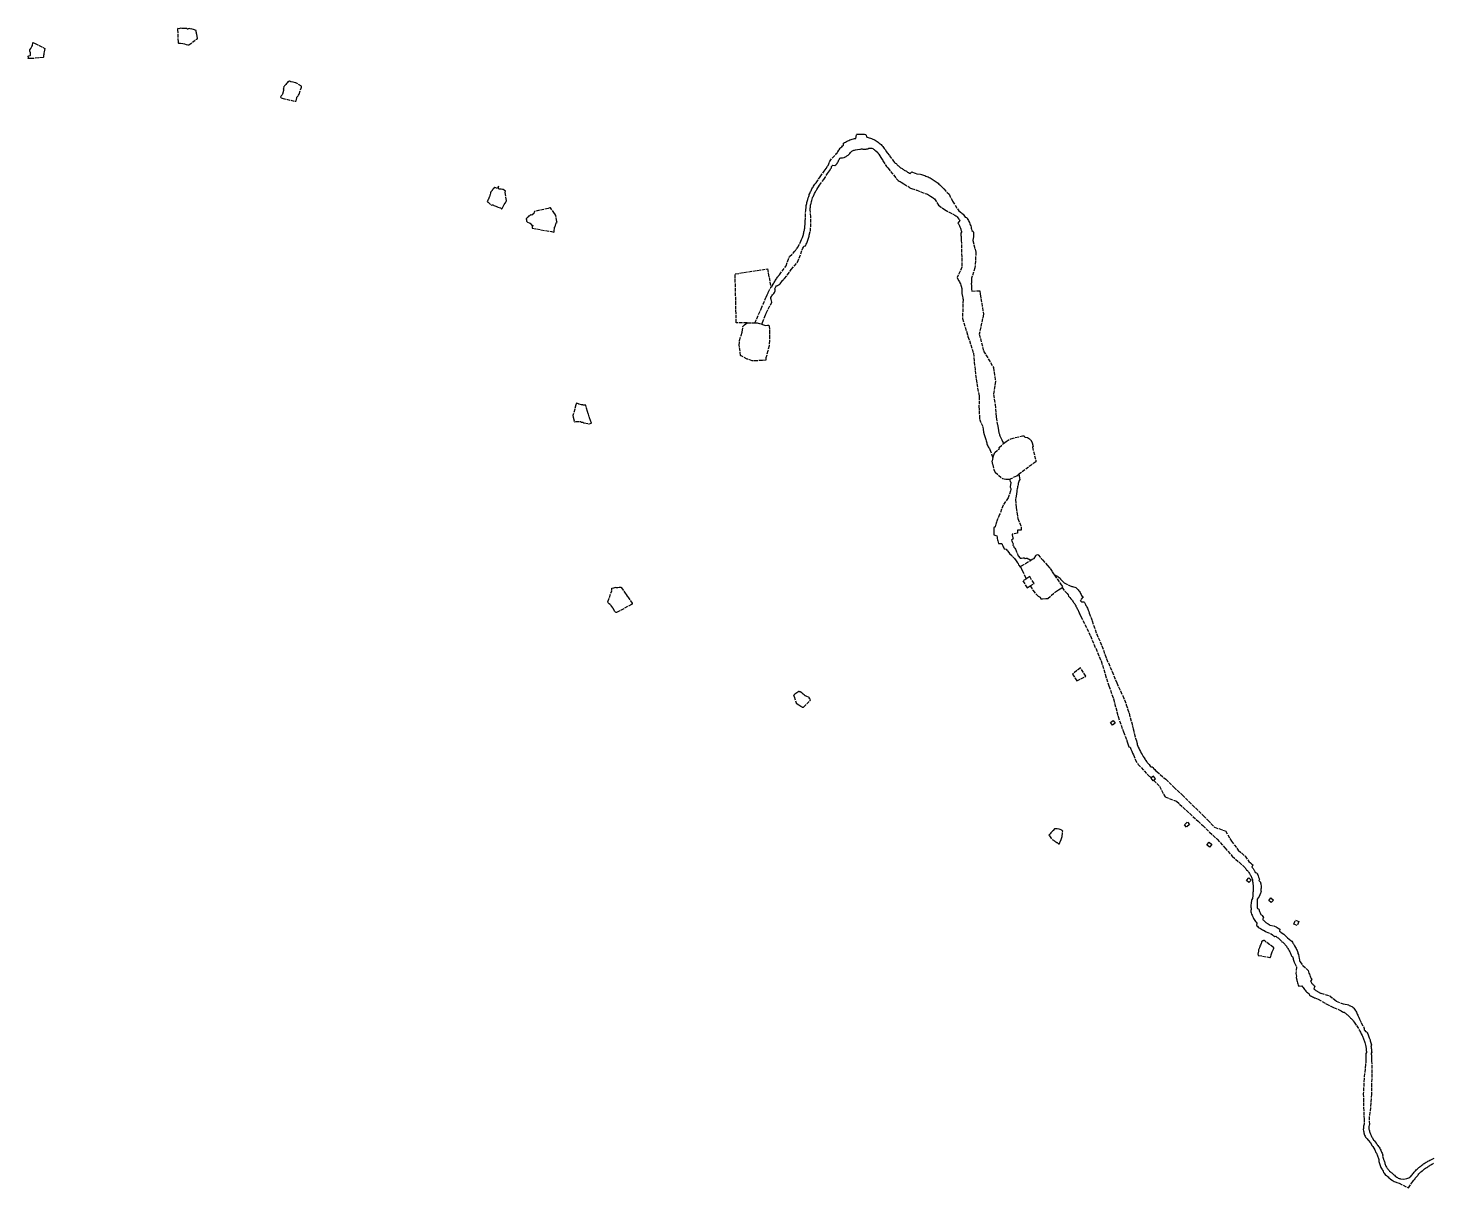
# Model space of a CAD drawing. Header units: metres. Extents: x 543554 to 549224, y 1840760 to 1844578.
# Drawn here: x 543554 to 546377, y 1842247 to 1844578 of the extents above; entities that cross this region are included whole.
import ezdxf

# ---------------------------------------------------------------- set-up
doc = ezdxf.new("R2010")
doc.units = ezdxf.units.M
doc.header["$LTSCALE"] = 1.2
doc.linetypes.add('LONG_DASHED', pattern=[7.5, 6, -1.5])
doc.layers.add('30', color=7, linetype='LONG_DASHED', lineweight=25)

msp = doc.modelspace()

# ---------------------------------------------------------------- linework, layer by layer
at = {"layer": '30'}
for points in [[(543894.582, 1844557.242), (543894.46, 1844557.871), (543894.018, 1844561.343), (543893.916, 1844561.834), (543893.044, 1844565.245), (543892.644, 1844567.208), (543892.413, 1844568.185), (543892.379, 1844568.685), (543892.326, 1844569.183), (543892.164, 1844570.17), (543892.119, 1844570.163), (543892.083, 1844570.663), (543892.049, 1844570.658), (543891.978, 1844571.153), (543892.002, 1844571.157), (543891.844, 1844572.147), (543891.75, 1844572.873), (543891.907, 1844573.185), (543891.295, 1844573.453), (543890.16, 1844573.889), (543888.722, 1844574.514), (543880.441, 1844576.921), (543879.948, 1844577.013), (543879.453, 1844577.087), (543878.953, 1844577.111), (543875.856, 1844576.431), (543875.347, 1844576.376), (543874.84, 1844576.343), (543872.939, 1844577.328), (543870.946, 1844577.507), (543866.908, 1844577.401), (543866.409, 1844577.433), (543865.424, 1844577.62), (543864.923, 1844577.645), (543863.415, 1844577.663), (543862.916, 1844577.693), (543859.96, 1844578.254), (543859.278, 1844576.68), (543854.807, 1844577.189), (543854.596, 1844575.337), (543855.569, 1844549.262), (543855.644, 1844548.535), (543856.177, 1844548.035), (543856.569, 1844547.946), (543857.437, 1844547.917), (543860.431, 1844547.748), (543865.427, 1844547.331), (543868.335, 1844546.552), (543872.195, 1844545.597), (543874.921, 1844544.887), (543876.89, 1844544.523), (543877.21, 1844544.554), (543892.308, 1844555.751), (543894.144, 1844556.013), (543894.271, 1844556.329)], [(543587.732, 1844537.025), (543586.308, 1844530.367), (543586.009, 1844528.047), (543585.687, 1844524.837), (543585.381, 1844522.927), (543585.002, 1844519.58), (543584.609, 1844519.079), (543561.363, 1844516.904), (543554.283, 1844517.392), (543554.709, 1844517.864), (543555.237, 1844518.329), (543554.675, 1844521.876), (543555.586, 1844522.314), (543558.735, 1844523.099), (543558.793, 1844523.597), (543559.005, 1844528.093), (543558.953, 1844528.597), (543558.248, 1844530.651), (543558.092, 1844531.163), (543557.76, 1844532.689), (543557.644, 1844533.317), (543557.601, 1844533.677), (543557.603, 1844533.708), (543558.087, 1844534.303), (543559.79, 1844537.437), (543560.537, 1844538.251), (543561.712, 1844541.027), (543562.834, 1844543.295), (543563.022, 1844543.76), (543563.65, 1844548.061), (543563.758, 1844549.075), (543567.223, 1844547.989), (543587.598, 1844537.259)], [(544103.924, 1844461.666), (544103.903, 1844461.815), (544092.043, 1844468.089), (544091.48, 1844468.083), (544086.738, 1844469.782), (544086.231, 1844469.887), (544082.559, 1844470.375), (544082.058, 1844470.491), (544081.582, 1844470.658), (544079.271, 1844471.704), (544079.23, 1844471.729), (544078.883, 1844471.595), (544078.442, 1844471.32), (544077.935, 1844470.912), (544077.265, 1844470.467), (544076.643, 1844470.214), (544076.103, 1844469.921), (544074.822, 1844468.321), (544074.489, 1844467.927), (544073.441, 1844466.769), (544072.119, 1844465.189), (544071.82, 1844464.779), (544070.97, 1844463.524), (544069.651, 1844461.943), (544068.697, 1844460.739), (544067.334, 1844459.179), (544067.799, 1844458.396), (544068.327, 1844457.582), (544067.041, 1844455.984), (544067.26, 1844455.321), (544067.527, 1844454.634), (544067.617, 1844454.033), (544067.365, 1844453.044), (544066.984, 1844451.004), (544066.836, 1844449.964), (544065.424, 1844445.645), (544064.839, 1844444.262), (544064.572, 1844443.835), (544063.048, 1844441.798), (544062.41, 1844440.996), (544062.132, 1844440.575), (544061.671, 1844439.688), (544062.167, 1844438.889), (544062.817, 1844438.016), (544064.492, 1844437.198), (544091.224, 1844431.217), (544091.945, 1844431.165), (544092.499, 1844431.379), (544092.934, 1844431.799), (544093.181, 1844432.35), (544093.721, 1844434.693), (544094.371, 1844438.334), (544094.547, 1844439.171), (544095.076, 1844439.909), (544096.687, 1844442.241), (544097.254, 1844443.109), (544098.95, 1844445.581), (544102.944, 1844457.681), (544103.781, 1844459.347), (544103.901, 1844460.506)], [(544515.276, 1844231.562), (544512.88, 1844248.646), (544513.48, 1844250.411), (544510.971, 1844252.467), (544510.543, 1844252.764), (544508.735, 1844253.657), (544508.276, 1844253.862), (544507.799, 1844254.011), (544507.316, 1844254.144), (544504.805, 1844254.525), (544500.67, 1844254.789), (544500.38, 1844255.489), (544499.64, 1844257.973), (544499.486, 1844259.074), (544499.523, 1844260.736), (544497.349, 1844255.894), (544492.396, 1844257.578), (544491.584, 1844258.72), (544490.111, 1844256.822), (544488.072, 1844254.522), (544487.776, 1844254.115), (544486.774, 1844252.383), (544486.49, 1844251.969), (544484.443, 1844249.674), (544484.167, 1844249.255), (544483.661, 1844247.249), (544483.651, 1844246.683), (544483.693, 1844245.516), (544483.674, 1844244.955), (544482.309, 1844242.281), (544482.105, 1844241.823), (544481.32, 1844239.4), (544481.041, 1844238.982), (544480.804, 1844238.542), (544479.05, 1844234.369), (544478.866, 1844233.9), (544478.727, 1844233.405), (544478.451, 1844232.986), (544478.218, 1844232.544), (544476.75, 1844229.356), (544478.381, 1844228.452), (544484.754, 1844222.435), (544484.769, 1844222.402), (544484.967, 1844222.324), (544487.01, 1844222.951), (544487.882, 1844223.192), (544488.006, 1844222.93), (544489.059, 1844222.197), (544490.384, 1844221.707), (544492.317, 1844220.904), (544497.329, 1844219.073), (544497.384, 1844219.058), (544498.196, 1844218.452), (544503.388, 1844217.131), (544505.363, 1844215.27), (544506.037, 1844215.044), (544506.623, 1844215.447), (544507.285, 1844216.698), (544509.076, 1844219.929), (544511.098, 1844223.381), (544512.705, 1844226.043), (544513.162, 1844226.854), (544514.936, 1844230.197), (544515.225, 1844230.879)], [(544617.258, 1844187.705), (544616.404, 1844189.453), (544614.595, 1844201.212), (544614.431, 1844201.686), (544612.535, 1844204.677), (544612.171, 1844205.063), (544611.763, 1844205.431), (544603.775, 1844216.673), (544602.305, 1844217.123), (544599.411, 1844215.859), (544571.808, 1844209.843), (544571.278, 1844208.07), (544570.16, 1844205.583), (544566.115, 1844202.481), (544564.435, 1844202.803), (544563.831, 1844202.434), (544563.296, 1844202.081), (544561.291, 1844199.912), (544559.707, 1844199.949), (544559.311, 1844199.644), (544558.18, 1844197.541), (544556.259, 1844196.32), (544555.577, 1844195.579), (544555.26, 1844194.895), (544555.244, 1844194.142), (544555.445, 1844193.352), (544555.537, 1844192.576), (544555.708, 1844190.512), (544555.791, 1844190.292), (544556.891, 1844188.857), (544557.697, 1844188.468), (544560.853, 1844187.017), (544561.298, 1844186.79), (544562.67, 1844186.031), (544563.053, 1844185.833), (544566.896, 1844180.823), (544568.352, 1844181.939), (544567.386, 1844178.173), (544566.922, 1844175.927), (544567.075, 1844175.977), (544605.979, 1844169.341), (544610.549, 1844167.863), (544610.976, 1844168.776), (544611.391, 1844171.213), (544612.159, 1844175.168), (544612.139, 1844175.7), (544612.008, 1844177.319), (544612.196, 1844177.784), (544613.094, 1844179.07), (544614.758, 1844184.837), (544615.309, 1844186.236), (544615.623, 1844187.107)], [(544686.001, 1843784.063), (544685.973, 1843784.422), (544684.121, 1843789.705), (544682.393, 1843794.928), (544682.262, 1843795.411), (544681.783, 1843796.833), (544679.968, 1843802.552), (544679.793, 1843803.021), (544678.371, 1843807.292), (544675.849, 1843816.455), (544674.683, 1843820.483), (544673.652, 1843820.258), (544673.216, 1843820.338), (544671.436, 1843820.566), (544669.405, 1843820.663), (544668.901, 1843820.702), (544666.905, 1843820.95), (544666.419, 1843821.067), (544661.593, 1843822.389), (544661.12, 1843822.561), (544660.179, 1843822.931), (544656.322, 1843824.658), (544655.93, 1843824.525), (544655.079, 1843820.875), (544648.914, 1843799.858), (544648.861, 1843799.721), (544649.74, 1843796.126), (544651.726, 1843787.143), (544654.665, 1843787.793), (544665.094, 1843787.641), (544665.507, 1843786.197), (544669.154, 1843786.142), (544670.32, 1843784.803), (544671.834, 1843785.138), (544681.502, 1843782.672)], [(544768.011, 1843421.549), (544766.722, 1843419.941), (544738.153, 1843404.308), (544737.684, 1843404.074), (544736.74, 1843403.776), (544735.761, 1843403.823), (544734.399, 1843404.357), (544733.346, 1843405.411), (544729.945, 1843411.527), (544729.687, 1843411.955), (544729.136, 1843412.789), (544724.393, 1843419.226), (544722.068, 1843421.121), (544720.331, 1843422.649), (544719.91, 1843423.191), (544719.435, 1843424.052), (544719.328, 1843425.278), (544726.882, 1843447.453), (544726.725, 1843448.303), (544727.035, 1843449.377), (544727.447, 1843452.647), (544730.955, 1843452.924), (544735.066, 1843454.228), (544735.317, 1843454.078), (544739.394, 1843454.029), (544742.074, 1843454.209), (544744.113, 1843454.457), (544745.407, 1843454.788), (544746.188, 1843453.699), (544753.812, 1843442.749), (544755.665, 1843439.77), (544757.875, 1843436.432), (544759.281, 1843434.981), (544764.669, 1843427.153), (544767.942, 1843422.057)], [(545679.48, 1843275.385), (545668.565, 1843292.383), (545652.648, 1843279.785), (545661.401, 1843266.154)], [(545126.152, 1843227.765), (545125.895, 1843229.127), (545125.357, 1843229.569), (545124.991, 1843229.917), (545123.916, 1843230.993), (545124.037, 1843232.022), (545123.944, 1843232.753), (545122.204, 1843233.758), (545119.197, 1843234.709), (545116.371, 1843235.913), (545115.872, 1843236.075), (545115.308, 1843236.145), (545113.457, 1843237.856), (545111.539, 1843239.471), (545111.171, 1843239.816), (545109.39, 1843241.624), (545109.02, 1843241.967), (545105.473, 1843243.883), (545104.995, 1843244.074), (545104.505, 1843244.248), (545103.295, 1843244.773), (545102.868, 1843244.741), (545098.749, 1843242.222), (545094.679, 1843239.316), (545094.288, 1843239.003), (545092.77, 1843237.694), (545092.414, 1843236.506), (545093.529, 1843235.025), (545097.347, 1843222.112), (545097.675, 1843221.542), (545102.788, 1843218.288), (545109.849, 1843213.557), (545112.359, 1843213.346), (545125.068, 1843226.249), (545125.075, 1843226.256)], [(545738.331, 1843181.061), (545732.838, 1843177.052), (545728.947, 1843182.383), (545734.44, 1843186.392)], [(545633.055, 1842964.356), (545632.256, 1842965.271), (545630.936, 1842966.284), (545630.461, 1842966.444), (545629.971, 1842966.546), (545625.662, 1842967.861), (545621.749, 1842968.701), (545620.761, 1842968.875), (545620.247, 1842968.883), (545618.646, 1842968.671), (545618.12, 1842968.633), (545617.023, 1842968.585), (545616.56, 1842968.542), (545613.821, 1842965.613), (545613.156, 1842964.866), (545612.843, 1842964.475), (545612.489, 1842964.121), (545610.29, 1842962.066), (545609.319, 1842960.921), (545607.794, 1842958.928), (545606.316, 1842957.57), (545605.611, 1842956.859), (545605.105, 1842955.967), (545606.483, 1842954.712), (545611.686, 1842947.164), (545611.722, 1842947.129), (545614.607, 1842945.704), (545615.204, 1842945.439), (545616.332, 1842944.675), (545617.215, 1842944.112), (545621.072, 1842941.41), (545621.683, 1842940.997), (545624.107, 1842939.133), (545624.364, 1842938.909), (545624.49, 1842938.809), (545624.63, 1842938.722), (545624.782, 1842938.651), (545624.945, 1842938.598), (545625.116, 1842938.565), (545625.293, 1842938.553), (545625.472, 1842938.564), (545625.562, 1842938.578), (545625.739, 1842938.624), (545625.91, 1842938.693), (545625.992, 1842938.736), (545626.071, 1842938.785), (545626.148, 1842938.839), (545626.22, 1842938.898), (545626.287, 1842938.967), (545626.348, 1842939.041), (545626.404, 1842939.119), (545626.455, 1842939.2), (545626.5, 1842939.284), (545627.276, 1842941.172), (545628.006, 1842942.768), (545629.755, 1842947.31), (545629.906, 1842947.639), (545631.38, 1842951.094), (545631.555, 1842951.56), (545632.277, 1842953.313), (545632.287, 1842953.349), (545632.57, 1842962.557), (545632.597, 1842962.55)], [(545887.84, 1842977.606), (545882.048, 1842972.382), (545877.761, 1842977.134), (545883.553, 1842982.358)], [(545932.364, 1842937.285), (545927.815, 1842932.231), (545922.909, 1842936.647), (545927.459, 1842941.701)], [(546011.851, 1842865.655), (546007.301, 1842860.601), (546002.396, 1842865.017), (546006.945, 1842870.071)], [(546056.423, 1842825.488), (546051.873, 1842820.434), (546046.968, 1842824.85), (546051.517, 1842829.904)], [(546107.149, 1842782.383), (546103.975, 1842774.282), (546097.271, 1842776.909), (546100.445, 1842785.009)], [(546057.337, 1842729.249), (546057.334, 1842729.332), (546057.311, 1842729.498), (546057.269, 1842729.659), (546057.207, 1842729.812), (546057.128, 1842729.956), (546057.033, 1842730.087), (546056.923, 1842730.205), (546056.802, 1842730.308), (546056.672, 1842730.394), (546056.535, 1842730.464), (546039.604, 1842742.966), (546038.083, 1842744.044), (546036.377, 1842744.029), (546036.024, 1842743.973), (546035.895, 1842743.942), (546035.345, 1842743.596), (546032.633, 1842741.596), (546032.19, 1842739.826), (546031.905, 1842738.557), (546031.873, 1842738.458), (546030.233, 1842734.962), (546029.268, 1842732.704), (546028.228, 1842729.566), (546026.741, 1842725.762), (546026.609, 1842725.378), (546026.405, 1842724.399), (546026.203, 1842722.607), (546025.415, 1842717.162), (546025.414, 1842717.061), (546025.496, 1842715.525), (546025.82, 1842714.455), (546049.037, 1842710.405), (546049.159, 1842710.395), (546049.282, 1842710.393), (546049.406, 1842710.399), (546049.531, 1842710.413), (546049.654, 1842710.436), (546049.777, 1842710.467), (546049.898, 1842710.507), (546050.016, 1842710.555), (546050.133, 1842710.615), (546050.245, 1842710.683), (546050.352, 1842710.759), (546050.454, 1842710.842), (546050.55, 1842710.933), (546050.639, 1842711.03), (546050.721, 1842711.133), (546050.798, 1842711.258), (546050.865, 1842711.388), (546050.921, 1842711.523), (546050.966, 1842711.66), (546052.103, 1842715.767), (546054.066, 1842721.406), (546056.269, 1842726.609), (546057.248, 1842728.756), (546057.298, 1842728.916), (546057.328, 1842729.081)]]:
    msp.add_lwpolyline(points, close=True, dxfattribs=at)
for points in [[(545046.892, 1844057.264), (545048.435, 1844058.369), (545049.422, 1844060.146), (545051.462, 1844063.679), (545052.509, 1844065.43), (545053.573, 1844067.171), (545054.42, 1844069.049), (545055.52, 1844070.77), (545057.772, 1844074.179), (545058.923, 1844075.867), (545060.115, 1844077.526), (545061.346, 1844079.157), (545061.656, 1844079.562), (545063.788, 1844082.34), (545077.128, 1844100.335), (545084.108, 1844119.078), (545095.125, 1844129.748), (545096.188, 1844131.447), (545096.651, 1844132.256), (545097.219, 1844133.081), (545098.164, 1844134.693), (545099.458, 1844136.074), (545100.54, 1844137.602), (545104.804, 1844145.156), (545107.038, 1844150.008), (545108.39, 1844153.061), (545109.707, 1844156.023), (545110.223, 1844157.546), (545110.251, 1844157.537), (545110.9, 1844159.584), (545111.429, 1844161.386), (545111.922, 1844163.198), (545112.378, 1844165.019), (545112.798, 1844166.85), (545113.181, 1844168.688), (545113.528, 1844170.534), (545114.234, 1844172.324), (545114.508, 1844174.19), (545114.744, 1844176.061), (545114.943, 1844177.937), (545115.104, 1844179.816), (545115.37, 1844183.58), (545115.567, 1844185.937), (545115.804, 1844189.435), (545116.774, 1844211.747), (545117.608, 1844219.446), (545117.929, 1844221.62), (545118.275, 1844223.683), (545118.662, 1844225.739), (545119.091, 1844227.787), (545119.888, 1844229.747), (545120.397, 1844231.77), (545120.946, 1844233.782), (545121.832, 1844236.74), (545122.832, 1844239.747), (545123.54, 1844241.709), (545123.933, 1844243.796), (545124.721, 1844245.735), (545125.548, 1844247.658), (545126.414, 1844249.564), (545127.317, 1844251.452), (545128.258, 1844253.322), (545129.237, 1844255.172), (545130.252, 1844257.003), (545131.453, 1844258.724), (545132.539, 1844260.51), (545133.708, 1844262.242), (545135.275, 1844264.333), (545137.419, 1844267.106), (545145.701, 1844279.267), (545153.871, 1844290.673), (545157.552, 1844296.039), (545157.556, 1844296.036), (545160.745, 1844300.595), (545161.927, 1844302.24), (545164.5, 1844309.471), (545169.948, 1844317.081), (545176.948, 1844324.021), (545178.621, 1844325.94), (545178.632, 1844325.931), (545179.623, 1844327.057), (545180.882, 1844328.613), (545181.118, 1844329.655), (545183.459, 1844332.923), (545184.454, 1844334.365), (545184.63, 1844334.604), (545186.047, 1844336.985), (545187.233, 1844338.379), (545189.054, 1844339.865), (545190.726, 1844341.448), (545192.537, 1844342.867), (545192.738, 1844346.624), (545194.755, 1844347.958), (545196.823, 1844349.211), (545198.941, 1844350.379), (545201.103, 1844351.462), (545203.307, 1844352.458)], [(545203.307, 1844352.458), (545205.548, 1844353.364), (545207.824, 1844354.181), (545210.131, 1844354.905), (545212.466, 1844355.537), (545214.823, 1844356.075), (545217.2, 1844356.518), (545218.605, 1844364.773), (545221.327, 1844365.058), (545224.058, 1844365.234), (545226.795, 1844365.301), (545229.695, 1844365.252), (545232.264, 1844365.105), (545234.988, 1844364.844), (545237.7, 1844364.474), (545239.371, 1844358.83), (545241.838, 1844358.289), (545244.283, 1844357.65), (545246.699, 1844356.914), (545249.084, 1844356.082), (545251.435, 1844355.155), (545253.746, 1844354.135), (545256.014, 1844353.023), (545258.236, 1844351.822), (545260.409, 1844350.532), (545262.528, 1844349.157), (545264.152, 1844347.104), (545266.131, 1844345.582), (545268.047, 1844343.982), (545269.899, 1844342.307), (545271.61, 1844340.488), (545273.17, 1844338.539), (545274.645, 1844336.535), (545276.035, 1844334.48), (545276.369, 1844333.958), (545279.236, 1844329.233), (545280.517, 1844327.694), (545285.016, 1844321.715), (545291.747, 1844312.58), (545293.242, 1844310.813), (545295.415, 1844308.359), (545296.545, 1844306.996), (545298.271, 1844306.156), (545299.445, 1844304.85), (545300.645, 1844303.567), (545301.869, 1844302.309), (545303.119, 1844301.076), (545304.394, 1844299.868), (545305.692, 1844298.685), (545307.014, 1844297.529), (545308.819, 1844296.959), (545310.174, 1844295.865), (545311.551, 1844294.799), (545312.95, 1844293.761), (545314.368, 1844292.751), (545315.807, 1844291.769), (545317.557, 1844291.273), (545319.024, 1844290.355), (545321.41, 1844288.948), (545323.533, 1844287.781), (545325.069, 1844286.984), (545326.62, 1844286.217), (545330.005, 1844289.458), (545331.506, 1844288.79), (545334.527, 1844287.491), (545336.405, 1844286.64), (545339.633, 1844285.272), (545347.202, 1844284.582), (545351.205, 1844283.386), (545353.483, 1844282.645), (545355.717, 1844281.784), (545357.92, 1844280.846), (545360.103, 1844279.864), (545362.428, 1844279.17), (545364.577, 1844278.098), (545366.704, 1844276.984), (545368.809, 1844275.827), (545370.89, 1844274.628), (545372.947, 1844273.388), (545374.978, 1844272.107), (545376.984, 1844270.786), (545378.962, 1844269.425), (545380.913, 1844268.024), (545382.836, 1844266.585), (545384.221, 1844264.469), (545386.072, 1844262.965), (545387.892, 1844261.423), (545389.643, 1844259.803), (545391.735, 1844257.679), (545392.766, 1844256.586), (545394.278, 1844255.274), (545404.604, 1844244.148), (545411.71, 1844230.126), (545424.366, 1844210.788), (545427.28, 1844208.757), (545427.73, 1844208.429), (545429.553, 1844207.04)], [(545180.718, 1844307.881), (545181.783, 1844309.528), (545182.706, 1844311.296), (545183.48, 1844313.199), (545184.303, 1844315.069), (545185.473, 1844316.649), (545187.376, 1844317.591), (545188.045, 1844317.654), (545190.33, 1844317.642), (545192.999, 1844317.959), (545193.987, 1844318.34), (545195.051, 1844318.818), (545195.957, 1844319.27), (545196.953, 1844319.809), (545197.813, 1844320.302), (545199.325, 1844321.289), (545199.503, 1844321.389), (545201.971, 1844323.076), (545203.119, 1844323.969), (545204.199, 1844324.934), (545205.182, 1844326.036), (545206.928, 1844328.235), (545208.1, 1844329.712), (545209.219, 1844330.843), (545210.493, 1844331.738), (545211.921, 1844332.326), (545213.359, 1844332.759), (545213.4, 1844332.776), (545214.899, 1844333.14), (545216.399, 1844333.46), (545220.887, 1844334.289), (545225.4, 1844335.007), (545226.925, 1844335.188), (545228.553, 1844335.271), (545230.001, 1844335.26), (545231.542, 1844335.185), (545234.642, 1844334.972), (545236.227, 1844334.922), (545237.873, 1844334.99), (545239.634, 1844335.279), (545241.051, 1844335.698), (545241.577, 1844335.872), (545243.697, 1844336.63), (545245.838, 1844337.148), (545247.843, 1844337.16), (545249.689, 1844336.742), (545251.357, 1844335.954), (545252.9, 1844334.952), (545254.402, 1844333.89), (545255.86, 1844332.768), (545257.273, 1844331.589), (545261.36, 1844327.86), (545262.53, 1844326.431), (545263.805, 1844324.504), (545267.712, 1844318.057), (545271.498, 1844311.541), (545277.628, 1844301.955), (545278.832, 1844300.358), (545279.057, 1844300.138), (545280.197, 1844298.745), (545281.584, 1844297.129), (545299.385, 1844275.108), (545300.854, 1844273.364), (545302.54, 1844271.901), (545304.509, 1844270.862), (545306.543, 1844269.941), (545308.46, 1844268.843), (545314.111, 1844265.345), (545321.671, 1844260.444), (545323.567, 1844259.132), (545325.941, 1844257.409), (545327.236, 1844256.575), (545329.091, 1844255.823), (545337.983, 1844252.896), (545339.054, 1844252.564), (545339.761, 1844252.284), (545359.632, 1844245.014), (545361.28, 1844244.263), (545367.468, 1844240.541), (545370.559, 1844238.588), (545372.455, 1844237.294), (545373.678, 1844236.405), (545375.227, 1844235.132), (545383.781, 1844222.132), (545395.817, 1844213.323), (545416.162, 1844202.114), (545418.141, 1844200.923), (545419.559, 1844199.917), (545420.903, 1844198.623), (545422.04, 1844197.123), (545424.422, 1844194.246), (545425.559, 1844192.766), (545426.646, 1844191.248), (545422.516, 1844186.371), (545423.392, 1844184.959), (545424.22, 1844183.518), (545425, 1844182.051)], [(545028.437, 1843983.223), (545029.87, 1843986.505), (545035.897, 1844001.797), (545036.319, 1844003.381), (545036.947, 1844004.462), (545037.336, 1844005.449), (545048.828, 1844027.652), (545048.066, 1844030.099), (545047.381, 1844032.449), (545046.822, 1844034.78), (545046.868, 1844036.883), (545047.657, 1844038.677), (545048.863, 1844040.283), (545050.24, 1844041.799), (545051.529, 1844043.345), (545052.526, 1844045.022), (545053.86, 1844046.526), (545054.954, 1844048.142), (545055.156, 1844050.22), (545055.067, 1844052.474), (545054.483, 1844054.175), (545056.775, 1844058.255), (545057.767, 1844059.953), (545060.181, 1844060.792), (545062.117, 1844061.888), (545063.738, 1844063.158), (545065.266, 1844064.472), (545066.569, 1844065.921), (545068.552, 1844069.227), (545069.939, 1844070.605), (545071.371, 1844071.943), (545071.878, 1844072.169), (545071.995, 1844072.083), (545072.865, 1844073.305), (545074.383, 1844074.676), (545087.676, 1844092.705), (545100.146, 1844107.477), (545111.032, 1844135.956), (545112.033, 1844137.765), (545112.998, 1844139.595), (545116.055, 1844140.4), (545116.967, 1844142.309), (545117.84, 1844144.235), (545118.674, 1844146.179), (545119.47, 1844148.139), (545120.226, 1844150.115), (545120.942, 1844152.105), (545121.619, 1844154.11), (545122.255, 1844156.127), (545122.851, 1844158.157), (545123.406, 1844160.198), (545123.92, 1844162.25), (545125.99, 1844169.782), (545126.743, 1844178.612), (545127.275, 1844198.657), (545125.403, 1844212.664), (545125.569, 1844214.579), (545125.773, 1844216.491), (545126.015, 1844218.399), (545126.295, 1844220.302), (545126.613, 1844222.198), (545126.969, 1844224.088), (545127.363, 1844225.97), (545128.307, 1844229.697), (545128.812, 1844231.552), (545129.629, 1844234.278), (545130.551, 1844237.049), (545131.203, 1844238.857), (545132.293, 1844240.493), (545133.013, 1844242.265), (545133.77, 1844244.023), (545134.561, 1844245.765), (545135.387, 1844247.491), (545136.247, 1844249.201), (545137.141, 1844250.892), (545138.069, 1844252.566), (545139.213, 1844254.111), (545141.182, 1844257.385), (545142.39, 1844259.451), (545142.392, 1844259.45), (545144.207, 1844262.449), (545153.201, 1844274.123), (545160.558, 1844286.086), (545164.238, 1844291.451), (545164.255, 1844291.44), (545167.359, 1844295.877), (545168.509, 1844297.478), (545168.643, 1844299.825), (545169.819, 1844301.418), (545171.453, 1844302.665), (545175.448, 1844302.098), (545177.172, 1844303.232), (545177.526, 1844303.578), (545177.406, 1844303.671), (545178.456, 1844304.701), (545179.622, 1844306.262), (545180.718, 1844307.881)], [(545429.553, 1844207.04), (545431.335, 1844205.583), (545432.905, 1844203.916), (545434.36, 1844202.148), (545435.755, 1844200.332), (545437.089, 1844198.471), (545440.169, 1844197.731), (545441.413, 1844195.724), (545442.59, 1844193.676), (545443.699, 1844191.591), (545444.737, 1844189.47), (545445.703, 1844187.315), (545446.598, 1844185.13), (545447.419, 1844182.915), (545448.165, 1844180.675), (545448.837, 1844178.411), (545449.433, 1844176.126), (545449.953, 1844173.823), (545450.395, 1844171.503), (545453.429, 1844169.542), (545453.727, 1844167.108), (545453.944, 1844164.667), (545454.079, 1844162.219), (545453.832, 1844159.767), (545453.504, 1844157.334), (545453.31, 1844156.126), (545452.336, 1844151.165), (545458.697, 1844128.141), (545456.78, 1844096.437), (545450.07, 1844075.528), (545450.102, 1844069.874), (545450.083, 1844066.232), (545449.427, 1844064.397), (545449.554, 1844060.738), (545449.798, 1844056.831), (545450.1, 1844053.439), (545450.519, 1844049.802), (545466.495, 1844050.228), (545466.866, 1844047.811), (545467.233, 1844045.428), (545467.509, 1844043.419), (545473.706, 1844003.083), (545465.438, 1843963.104), (545474.093, 1843929.169), (545493.889, 1843895.949), (545498.089, 1843867.818), (545493.938, 1843841.478), (545497.308, 1843821.929), (545499.343, 1843796.012), (545502.467, 1843779.506), (545502.851, 1843777.229), (545503.421, 1843774.371), (545503.666, 1843772.819), (545503.942, 1843771.272), (545503.721, 1843769.62), (545504.061, 1843768.074), (545504.432, 1843766.536), (545504.834, 1843765.005), (545505.729, 1843761.97), (545506.222, 1843760.466), (545506.745, 1843758.972), (545507.297, 1843757.489), (545507.88, 1843756.018), (545508.723, 1843754.658), (545509.361, 1843753.216), (545510.029, 1843751.786), (545510.673, 1843750.345), (545511.457, 1843748.527), (545512.09, 1843747.164), (545513.11, 1843745.441), (545514.328, 1843743.114)], [(545425, 1844182.051), (545425.73, 1844180.558), (545426.411, 1844179.042), (545427.04, 1844177.504), (545427.618, 1844175.946), (545428.143, 1844174.369), (545428.616, 1844172.776), (545429.035, 1844171.168), (545429.401, 1844169.547), (545429.712, 1844167.915), (545428.117, 1844166.015), (545428.311, 1844164.427), (545428.453, 1844162.834), (545428.541, 1844161.237), (545428.776, 1844159.639), (545428.957, 1844158.027), (545429.027, 1844157.217), (545429.303, 1844152.199), (545430.617, 1844097.612), (545420.827, 1844076.842), (545421.725, 1844074.8), (545424.513, 1844070.35), (545425.626, 1844068.182), (545426.544, 1844066.042), (545427.364, 1844063.924), (545428.136, 1844061.825), (545428.865, 1844059.743), (545429.515, 1844057.673), (545430.033, 1844055.606), (545430.093, 1844055.319), (545430.383, 1844053.535), (545430.489, 1844051.443), (545430.337, 1844049.319), (545430.232, 1844047.19), (545430.521, 1844045.107), (545431.83, 1844038.935), (545432.283, 1844036.35), (545432.497, 1844034.863), (545432.713, 1844032.866), (545431.724, 1843994.657), (545442.617, 1843958.524), (545453.796, 1843925.096), (545456.905, 1843890.211), (545460.385, 1843863.662), (545465.159, 1843838.306), (545464.825, 1843818.349), (545465.845, 1843792.32), (545472.876, 1843776.245), (545473.119, 1843772.095), (545474.217, 1843765.968), (545475.49, 1843761.551), (545475.91, 1843759.353), (545476.461, 1843757.253), (545477.055, 1843755.165), (545477.689, 1843753.089), (545478.365, 1843751.026), (545479.083, 1843748.977), (545479.841, 1843746.943), (545480.639, 1843744.925), (545480.711, 1843742.592), (545481.596, 1843740.592), (545482.521, 1843738.61), (545483.537, 1843736.672), (545484.923, 1843734.315), (545485.707, 1843733.033), (545486.575, 1843731.229), (545491.609, 1843718.123), (545492.86, 1843715.458)], [(544999.003, 1843985.94), (544977.207, 1843985.94), (544974.866, 1844084.186), (545039.788, 1844094.35), (545046.892, 1844057.264)], [(545014.613, 1843985.94), (545027.241, 1844014.192), (545031.019, 1844023.082), (545036.773, 1844036.62), (545037.074, 1844037.33), (545039.142, 1844042.196), (545041.161, 1844046.121), (545041.515, 1844046.81), (545046.892, 1844057.264)], [(545028.437, 1843983.223), (545030.171, 1843982.731), (545035.778, 1843980.684), (545040.125, 1843981.039), (545041.497, 1843981.121), (545042.142, 1843981.022), (545042.785, 1843980.601), (545043.23, 1843979.801), (545043.986, 1843969.769), (545043.858, 1843950.183), (545043.14, 1843939.684), (545040.787, 1843929.799), (545036.885, 1843915.549), (545036.849, 1843911.079), (545036.702, 1843910.789), (545036.507, 1843910.7), (545029.617, 1843910.058), (545019.244, 1843909.68), (545008.908, 1843909.505), (544999.231, 1843913.106), (544989.794, 1843918.071), (544986.86, 1843919.797), (544986.447, 1843919.655), (544986.267, 1843919.655), (544986.082, 1843919.703), (544985.939, 1843919.897), (544983.071, 1843940.251), (544983.87, 1843950.238), (544986.727, 1843960.11), (544989.093, 1843967.214), (544989.111, 1843967.54), (544989.214, 1843967.951), (544990.379, 1843978.017), (544990.466, 1843978.335), (544990.623, 1843978.637), (544990.85, 1843978.909), (544993.873, 1843981.817), (544999.003, 1843985.94)], [(544999.003, 1843985.94), (545013.848, 1843985.94), (545014.613, 1843985.94)], [(545014.613, 1843985.94), (545018.883, 1843985.94), (545028.437, 1843983.223)], [(545492.86, 1843715.458), (545493.692, 1843718.639), (545496.648, 1843725.262), (545506.22, 1843733.471), (545505.316, 1843735.266), (545514.328, 1843743.114)], [(545514.328, 1843743.114), (545519.449, 1843747.573), (545529.135, 1843752.839), (545552.329, 1843758.733), (545555.338, 1843758.523), (545555.75, 1843758.494), (545556.963, 1843755.846), (545562.592, 1843755.468), (545568.947, 1843750.616), (545571.784, 1843744.547), (545573.567, 1843737.41), (545572.112, 1843735.947), (545579.379, 1843708.078), (545579.379, 1843707.554), (545579.243, 1843707.106), (545578.945, 1843706.754), (545544.824, 1843681.403)], [(545492.86, 1843715.458), (545490.898, 1843707.954), (545492.393, 1843700.374), (545494.938, 1843690.192), (545497.663, 1843685.97), (545511.882, 1843672.909), (545519.761, 1843671.759), (545526.336, 1843671.467)], [(545526.336, 1843671.467), (545540.948, 1843678.523), (545544.824, 1843681.403)], [(545544.824, 1843681.403), (545546.017, 1843674.074), (545546.165, 1843673.4), (545546.584, 1843670.765), (545545.336, 1843668.821), (545543.782, 1843663.003), (545543.444, 1843660.56), (545542.945, 1843658.15), (545542.461, 1843656.208), (545541.978, 1843654.266), (545541.494, 1843652.324), (545541.081, 1843649.354), (545540.821, 1843647.477), (545539.994, 1843641.529), (545538.494, 1843630.734), (545539.54, 1843614.023), (545543.097, 1843592.835), (545549.897, 1843574.861), (545549.677, 1843572.863), (545549.563, 1843571.82), (545549.565, 1843571.353), (545549.595, 1843570.382), (545549.658, 1843569.419), (545542.504, 1843569.142), (545542.414, 1843567.969), (545542.363, 1843566.793), (545542.351, 1843565.89), (545542.379, 1843564.439), (545542.446, 1843563.264), (545531.497, 1843560.906), (545531.688, 1843559.37), (545531.929, 1843557.842), (545532.225, 1843556.305), (545532.565, 1843554.813), (545532.958, 1843553.316), (545533.401, 1843551.833), (545530.214, 1843549.064), (545530.8, 1843547.492), (545531.438, 1843545.94), (545532.128, 1843544.411), (545532.868, 1843542.905), (545533.657, 1843541.425), (545533.115, 1843539.144), (545533.863, 1843537.566), (545534.665, 1843536.008), (545535.088, 1843535.237), (545536.596, 1843532.626), (545538.007, 1843531.177), (545543.701, 1843517.659), (545547.457, 1843513.066), (545550.201, 1843512.895), (545553.378, 1843513.273), (545555.917, 1843513.309), (545557.392, 1843512.483), (545559.674, 1843512.544), (545561.753, 1843512.542), (545563.054, 1843511.753), (545564.54, 1843511.227), (545565.234, 1843510.92), (545565.901, 1843510.586), (545567.199, 1843509.887), (545568.465, 1843509.156), (545569.011, 1843508.817)], [(545526.336, 1843671.467), (545526.484, 1843670.973), (545526.557, 1843670.688), (545526.785, 1843669.654), (545527.189, 1843666.976), (545528.693, 1843665.607), (545528.701, 1843664.148), (545528.653, 1843663.179), (545528.424, 1843661.231), (545528.138, 1843659.204), (545527.731, 1843657.289), (545527.384, 1843655.318), (545529.098, 1843652.91), (545528.752, 1843650.939), (545528.223, 1843648.446), (545523.353, 1843633.946), (545513.633, 1843619.521), (545506.363, 1843600.63), (545500.17, 1843585.413), (545499.559, 1843583.498), (545499.24, 1843582.498), (545498.891, 1843581.265), (545498.224, 1843578.663), (545497.643, 1843576.034), (545494.924, 1843573.588), (545494.712, 1843570.826), (545494.592, 1843568.059), (545494.563, 1843565.935), (545494.565, 1843565.289), (545494.63, 1843562.52), (545494.788, 1843559.755), (545500.946, 1843557.63), (545501.263, 1843555.078), (545501.665, 1843552.537), (545502.157, 1843549.984), (545502.721, 1843547.504), (545503.374, 1843545.017), (545504.11, 1843542.553), (545510.909, 1843542.231), (545511.733, 1843540.019), (545512.631, 1843537.837), (545513.601, 1843535.685), (545514.642, 1843533.567), (545515.753, 1843531.484), (545519.555, 1843531.013), (545520.917, 1843529.204), (545522.335, 1843527.447), (545525.059, 1843524.328), (545525.983, 1843522.53), (545536.444, 1843512.441), (545539.711, 1843507.297), (545540.941, 1843505.506), (545542.232, 1843503.754), (545543.671, 1843502.124), (545543.937, 1843499.343), (545545.523, 1843497.773), (545547.16, 1843496.255), (545548.847, 1843494.794), (545549.001, 1843494.669)], [(545549.001, 1843494.669), (545549.19, 1843495.772), (545550.106, 1843497.089), (545558.427, 1843502.404), (545569.011, 1843508.817)], [(545569.011, 1843508.817), (545571.848, 1843510.535), (545575.37, 1843512.429), (545579.077, 1843517.193), (545579.887, 1843518.599), (545580.749, 1843519.482), (545582.197, 1843519.915), (545583.76, 1843519.306), (545590.059, 1843512.355), (545592.56, 1843509.475), (545602.252, 1843498.105), (545607.702, 1843491.885), (545607.772, 1843491.789), (545612.138, 1843485.041), (545614.539, 1843481.441), (545616.53, 1843478.559), (545616.532, 1843478.559)], [(545549.001, 1843494.669), (545548.925, 1843494.23), (545549.327, 1843492.73), (545551.587, 1843488.333), (545556.491, 1843478.273), (545560.189, 1843471.515)], [(545616.532, 1843478.559), (545618.472, 1843478.418), (545620.426, 1843477.425), (545622.346, 1843476.367), (545624.23, 1843475.246), (545626.075, 1843474.062), (545627.879, 1843472.818), (545628.709, 1843470.297), (545630.31, 1843468.874), (545631.861, 1843467.401), (545632.616, 1843466.647), (545634.717, 1843464.498), (545636.117, 1843463.065), (545647.913, 1843457.028), (545650.102, 1843456.465), (545651.401, 1843456.197), (545652.411, 1843455.938), (545654.871, 1843455.407), (545657.249, 1843454.733), (545659.207, 1843453.592), (545660.927, 1843452.196), (545662.491, 1843450.644), (545663.971, 1843449.013), (545665.414, 1843447.349), (545666.163, 1843446.448), (545666.793, 1843445.631), (545668.02, 1843443.792), (545669.105, 1843441.849), (545670.092, 1843439.846), (545671.016, 1843437.813), (545672.041, 1843435.87), (545673.984, 1843434.809), (545674.319, 1843434.802), (545668.384, 1843428.221), (545669.508, 1843426.502), (545670.605, 1843424.764), (545675.594, 1843425.355), (545676.672, 1843423.52), (545678.738, 1843419.801), (545679.726, 1843417.917), (545680.684, 1843416.017), (545681.611, 1843414.102), (545682.801, 1843412.307), (545683.669, 1843410.358), (545684.452, 1843408.375), (545685.32, 1843405.853), (545686.416, 1843402.523), (545692.19, 1843386.748), (545700.823, 1843361.341), (545711.679, 1843336.51), (545721.118, 1843310.528), (545732.43, 1843284.733), (545741.504, 1843262.163), (545753.567, 1843236.155), (545760.733, 1843218.225), (545766.356, 1843201.032), (545774.884, 1843169.616), (545779.112, 1843150.965), (545779.861, 1843148.805), (545781.044, 1843145.532), (545782.253, 1843141.991), (545782.893, 1843140.234), (545782.848, 1843138.21), (545784.252, 1843134.721), (545784.989, 1843132.99), (545786.531, 1843129.559), (545787.337, 1843127.86), (545789.015, 1843124.494), (545790.739, 1843121.149), (545792.595, 1843117.876), (545794.733, 1843114.34), (545796.566, 1843111.484), (545798.678, 1843108.37), (545799.662, 1843106.76), (545801.899, 1843103.73), (545803.047, 1843102.238), (545804.215, 1843100.761), (545806.61, 1843097.854), (545809.082, 1843095.013), (545810.346, 1843093.617), (545812.671, 1843093.221), (545813.959, 1843091.873), (545816.249, 1843089.565), (545817.898, 1843087.903), (545819.526, 1843086.23), (545821.997, 1843083.747), (545840.423, 1843068.476), (545856.514, 1843052.33), (545873.114, 1843037.107), (545886.991, 1843023.3), (545915.326, 1842995.561), (545924.833, 1842985.889), (545937.886, 1842971.928), (545960.127, 1842964.747), (545972.02, 1842944.024), (545985.741, 1842926.211), (545999.893, 1842913.654)], [(545616.532, 1843478.559), (545628.435, 1843461.353), (545632.048, 1843456.216), (545632.412, 1843455.131), (545632.136, 1843454.059), (545631.696, 1843453.614)], [(545560.189, 1843471.515), (545553.058, 1843467.045), (545561.661, 1843453.318), (545567.439, 1843456.939)], [(545567.439, 1843456.939), (545575.388, 1843461.921), (545566.785, 1843475.648), (545560.189, 1843471.515)], [(545567.439, 1843456.939), (545573.308, 1843448.242), (545580.827, 1843439.362), (545583.556, 1843436.255), (545583.794, 1843436.708), (545587.633, 1843434.57), (545588.922, 1843431.273), (545591.824, 1843430.994), (545592.34, 1843430.857), (545599.166, 1843431.983), (545603.066, 1843432.003), (545620.413, 1843446.677), (545624.823, 1843449.452), (545631.408, 1843453.322), (545631.696, 1843453.614)], [(545631.696, 1843453.614), (545637.653, 1843445.721), (545640.417, 1843442.901), (545641.701, 1843441.544), (545644.335, 1843438.908), (545644.758, 1843436.735), (545646.021, 1843435.393), (545647.263, 1843434.03), (545649.681, 1843431.246), (545650.856, 1843429.825), (545652.008, 1843428.386), (545652.874, 1843426.729), (545653.976, 1843425.257), (545655.055, 1843423.769), (545656.109, 1843422.263), (545657.14, 1843420.741), (545658.146, 1843419.202), (545659.127, 1843417.647), (545659.565, 1843415.768), (545660.491, 1843414.191), (545662.267, 1843410.994), (545663.116, 1843409.374), (545663.939, 1843407.741), (545664.737, 1843406.096), (545666.205, 1843402.747), (545666.975, 1843401.087), (545667.966, 1843399.021), (545669.435, 1843395.838), (545688.764, 1843356.594), (545710.119, 1843306.198), (545718.434, 1843279.402), (545725.803, 1843255.982), (545735.154, 1843229.785), (545744.388, 1843194.45), (545755.045, 1843163.671), (545762.108, 1843145.87), (545763.129, 1843141.899), (545763.7, 1843139.863), (545765.067, 1843135.862), (545765.79, 1843133.876), (545768.547, 1843132.676), (545770.103, 1843128.807), (545771.763, 1843124.981), (545773.524, 1843121.201), (545775.385, 1843117.468), (545778.76, 1843108.294), (545784.333, 1843098.426), (545806.597, 1843074.906), (545808.133, 1843073.875), (545810.808, 1843071.612), (545810.994, 1843071.42)], [(545810.994, 1843071.42), (545810.308, 1843070.919), (545814.199, 1843065.587), (545815.63, 1843066.632)], [(545815.63, 1843066.632), (545819.691, 1843069.596), (545815.801, 1843074.927), (545810.994, 1843071.42)], [(545815.63, 1843066.632), (545827.459, 1843054.416), (545838.762, 1843033.079), (545861.418, 1843024.423), (545888.16, 1842999.691), (545905.026, 1842984.392), (545914.59, 1842975.199), (545927.991, 1842961.99), (545943.233, 1842947.779), (545958.788, 1842930.734), (545973.587, 1842914.003), (545987.8, 1842901.508), (545996.887, 1842893.338), (545999.48, 1842890.183), (546000.521, 1842888.835), (546001.545, 1842887.414), (546002.589, 1842886.023), (546004.21, 1842885.083), (546005.257, 1842883.673), (546006.256, 1842882.229), (546007.204, 1842880.756), (546008.108, 1842879.244), (546008.958, 1842877.707), (546009.757, 1842876.143), (546011.246, 1842874.886), (546011.949, 1842873.247), (546012.598, 1842871.586), (546013.19, 1842869.903), (546013.726, 1842868.202), (546014.205, 1842866.484), (546014.627, 1842864.751), (546014.632, 1842862.937), (546014.935, 1842861.191), (546015.179, 1842859.437), (546015.366, 1842857.675), (546015.493, 1842855.909), (546015.561, 1842854.139), (546015.571, 1842852.367), (546015.633, 1842850.591), (546015.723, 1842848.804), (546015.754, 1842847.008), (546015.746, 1842846.107), (546015.718, 1842845.103), (546015.661, 1842843.094), (546015.108, 1842841.148), (546014.874, 1842834.643), (546014.099, 1842828.623), (546013.068, 1842826.74), (546012.68, 1842824.773), (546012.293, 1842822.806), (546012.004, 1842821.34), (546011.899, 1842820.763), (546011.548, 1842818.479), (546011.299, 1842816.177), (546011.153, 1842813.86), (546011.177, 1842811.536), (546011.371, 1842809.22), (546011.667, 1842806.915), (546010.812, 1842804.379), (546011.324, 1842802.054), (546011.938, 1842799.754), (546012.654, 1842797.484), (546013.471, 1842795.247), (546014.385, 1842793.049), (546015.397, 1842790.894), (546016.503, 1842788.786), (546017.702, 1842786.729), (546018.991, 1842784.728), (546020.368, 1842782.785), (546021.829, 1842780.906), (546023.373, 1842779.094), (546022.325, 1842774.751), (546024.142, 1842772.967), (546026.036, 1842771.265), (546028.045, 1842769.701), (546030.158, 1842768.285), (546032.327, 1842766.967), (546034.547, 1842765.749), (546036.461, 1842764.801), (546040.063, 1842763.042), (546041.615, 1842761.729), (546049.902, 1842758.734), (546051.569, 1842757.647), (546051.579, 1842757.64), (546054.545, 1842755.626), (546056.05, 1842754.659), (546057.535, 1842753.663), (546059, 1842752.637), (546061.398, 1842752.861), (546062.846, 1842751.758), (546064.271, 1842750.627), (546065.674, 1842749.467), (546067.053, 1842748.279), (546068.408, 1842747.064), (546069.739, 1842745.822), (546071.045, 1842744.553), (546072.324, 1842743.259)], [(545999.893, 1842913.654), (546006.873, 1842903.368), (546010.039, 1842900.789), (546011.699, 1842899.36), (546013.367, 1842897.825), (546014.916, 1842896.169), (546013.173, 1842891.973), (546014.244, 1842890.527), (546015.65, 1842889.049), (546017.126, 1842886.714), (546017.815, 1842885.677), (546018.94, 1842883.014), (546019.91, 1842881.114), (546023.199, 1842880.253), (546024.075, 1842878.212), (546024.882, 1842876.144), (546025.453, 1842874.542), (546026.287, 1842871.932), (546028.286, 1842867.834), (546026.863, 1842865.272), (546028.719, 1842863.349), (546030.361, 1842861.298), (546030.767, 1842859.867), (546030.908, 1842859.057), (546031.112, 1842856.773), (546031.726, 1842854.494), (546031.971, 1842852.181), (546031.673, 1842849.874), (546031.424, 1842847.577), (546031.193, 1842845.282), (546031.364, 1842844.097), (546031.551, 1842843.065), (546031.329, 1842841.077), (546030.435, 1842839.175), (546027.683, 1842832.994), (546023.526, 1842827.41), (546023.934, 1842825.341), (546023.811, 1842823.34), (546023.688, 1842821.34), (546023.596, 1842819.848), (546023.574, 1842819.394), (546023.539, 1842817.611), (546023.584, 1842815.835), (546023.988, 1842810.557), (546024.212, 1842808.811), (546027.09, 1842807.584), (546027.443, 1842805.979), (546027.868, 1842804.391), (546028.362, 1842802.824), (546028.925, 1842801.28), (546029.557, 1842799.763), (546030.253, 1842798.279), (546031.019, 1842796.82), (546032.593, 1842795.858), (546033.657, 1842794.641), (546036.644, 1842790.916), (546034.79, 1842786.89), (546035.989, 1842785.577), (546037.22, 1842784.284), (546038.484, 1842783.006), (546039.834, 1842781.814), (546041.281, 1842780.741), (546042.777, 1842779.733), (546043.171, 1842779.513), (546044.46, 1842778.745), (546046.152, 1842777.676), (546047.773, 1842776.482), (546049.228, 1842774.998), (546058.357, 1842773.471), (546062.05, 1842771.591), (546063.918, 1842770.543), (546065.719, 1842769.386), (546069.29, 1842767.021), (546068.807, 1842762.792), (546070.452, 1842761.539), (546072.15, 1842760.35), (546077.24, 1842756.852), (546077.309, 1842756.793), (546078.979, 1842755.525), (546081.912, 1842752.553), (546083.421, 1842751.106), (546085.03, 1842749.743), (546088.318, 1842747.025), (546091.588, 1842744.214), (546093.135, 1842742.711), (546094.485, 1842741.054), (546095.723, 1842739.313), (546096.858, 1842737.504), (546098.865, 1842733.733), (546100.591, 1842730.387), (546100.818, 1842729.948), (546101.874, 1842728.099), (546102.993, 1842726.276), (546103.947, 1842724.367), (546104.705, 1842722.371), (546105.146, 1842720.248), (546105.387, 1842718.065)], [(546072.324, 1842743.259), (546073.578, 1842741.939), (546075.607, 1842741.312), (546076.821, 1842739.928), (546078.007, 1842738.519), (546079.165, 1842737.087), (546080.294, 1842735.631), (546081.394, 1842734.154), (546082.463, 1842732.655), (546083.503, 1842731.135), (546084.523, 1842729.601), (546085.501, 1842728.04), (546086.448, 1842726.46), (546087.363, 1842724.862), (546088.043, 1842723.622), (546089.096, 1842721.611), (546089.913, 1842719.96), (546090.698, 1842718.294), (546091.449, 1842716.612), (546092.165, 1842714.915), (546092.848, 1842713.204), (546094.583, 1842711.877), (546095.205, 1842710.118), (546095.791, 1842708.348), (546096.342, 1842706.566), (546097.502, 1842703.013), (546098.091, 1842701.133), (546098.493, 1842699.171), (546102.746, 1842691.208), (546101.639, 1842678.07), (546102.999, 1842672.433), (546102.414, 1842670.226), (546103.267, 1842665.49), (546103.556, 1842664.076), (546104.114, 1842661.729), (546104.768, 1842659.401), (546105.516, 1842657.097), (546106.46, 1842654.866), (546107.511, 1842652.683), (546113.796, 1842653.414), (546114.899, 1842651.526), (546116.077, 1842649.683), (546117.328, 1842647.889), (546118.65, 1842646.146), (546120.04, 1842644.458), (546121.496, 1842642.826), (546123.017, 1842641.254), (546124.599, 1842639.744), (546126.241, 1842638.299), (546127.939, 1842636.92), (546128.921, 1842634.537), (546130.767, 1842633.269), (546132.697, 1842632.132), (546134.701, 1842631.134), (546136.738, 1842630.219), (546138.805, 1842629.388), (546139.326, 1842629.193), (546146.399, 1842626.648), (546162.457, 1842616.724), (546177.287, 1842609.907), (546187.318, 1842605.953), (546191.077, 1842603.842), (546192.353, 1842603.075), (546195.267, 1842601.211), (546196.753, 1842600.352), (546198.605, 1842600.057), (546200.051, 1842599.087), (546201.464, 1842598.071), (546202.842, 1842597.007), (546204.184, 1842595.899), (546205.488, 1842594.746), (546206.753, 1842593.55), (546208.077, 1842592.409), (546209.263, 1842591.129), (546210.406, 1842589.809), (546211.503, 1842588.452), (546212.932, 1842587.335), (546214.111, 1842586.007), (546215.249, 1842584.636), (546215.802, 1842583.934), (546215.802, 1842583.934), (546216.407, 1842583.132), (546218.829, 1842579.924), (546223.276, 1842573.366), (546229.279, 1842563.78), (546230.209, 1842562.031), (546231.068, 1842560.351), (546232.827, 1842557.023), (546234.491, 1842553.649), (546235.28, 1842551.942), (546236.035, 1842550.219), (546236.755, 1842548.482), (546237.44, 1842546.73), (546238.091, 1842544.965), (546238.705, 1842543.188), (546239.532, 1842541.476), (546240.077, 1842539.67)], [(546105.387, 1842718.065), (546107.08, 1842716.436), (546107.17, 1842711.99), (546108.249, 1842707.924), (546108.779, 1842705.349), (546109.059, 1842703.873), (546109.627, 1842701.953), (546115.499, 1842694.394), (546126.366, 1842684.248), (546127.839, 1842678.639), (546128.75, 1842676.805), (546129.429, 1842674.913), (546130.38, 1842672.263), (546130.691, 1842671.55), (546131.246, 1842670.384), (546131.845, 1842669.248), (546132.486, 1842668.145), (546133.557, 1842665.873), (546130.749, 1842662.87), (546131.461, 1842661.652), (546132.22, 1842660.464), (546133.027, 1842659.306), (546133.88, 1842658.182), (546134.617, 1842657.281), (546134.617, 1842657.281), (546135.716, 1842656.041), (546136.697, 1842655.027), (546137.717, 1842654.053), (546138.776, 1842653.121), (546139.871, 1842652.231), (546137.861, 1842647.007), (546139.201, 1842646.086), (546140.526, 1842645.133), (546141.843, 1842644.145), (546143.205, 1842643.207), (546144.611, 1842642.32), (546144.969, 1842642.107), (546151.541, 1842638.416), (546169.618, 1842633.11), (546182.78, 1842622.477), (546192.683, 1842618.228), (546196.785, 1842616.903), (546200.573, 1842616.285), (546204.257, 1842615.927), (546206.961, 1842615.236), (546208.564, 1842613.844), (546211.101, 1842612.724), (546212.14, 1842612.657), (546213.826, 1842611.514), (546215.138, 1842610.737), (546216.171, 1842609.925), (546216.741, 1842609.422), (546217.776, 1842608.19), (546219.19, 1842606.278), (546220.667, 1842604.461), (546221.814, 1842603.265), (546222.108, 1842602.63), (546223.073, 1842600.413), (546224.094, 1842598.297), (546224.843, 1842596.024), (546226.026, 1842594.106), (546226.806, 1842591.94), (546227.281, 1842590.924), (546227.826, 1842590.085), (546228.827, 1842588.353), (546229.558, 1842586.457), (546232.755, 1842579.138), (546238.193, 1842569.208), (546238.506, 1842567.521), (546238.547, 1842567.063), (546239.049, 1842564.952), (546240.118, 1842563.182), (546241.097, 1842561.36), (546244.147, 1842560.571), (546245.072, 1842558.669), (546245.96, 1842556.75), (546246.809, 1842554.812), (546247.619, 1842552.859), (546248.389, 1842550.889), (546249.12, 1842548.904), (546250.516, 1842544.91), (546251.127, 1842542.884), (546251.698, 1842540.846), (546252.228, 1842538.797), (546252.716, 1842536.738), (546253.163, 1842534.67), (546252.378, 1842532.372), (546252.738, 1842530.311), (546253.057, 1842528.244), (546253.334, 1842526.17), (546253.57, 1842524.092), (546253.764, 1842522.009), (546253.917, 1842519.923), (546252.829, 1842517.782), (546252.897, 1842515.715), (546253.35, 1842513.649), (546253.628, 1842510.199)], [(546240.077, 1842539.67), (546240.838, 1842536.895), (546241.493, 1842534.193), (546241.891, 1842532.349), (546241.975, 1842530.447), (546242.484, 1842527.423), (546242.834, 1842524.873), (546243.046, 1842523.004), (546243.221, 1842521.132), (546243.358, 1842519.257), (546242.12, 1842517.321), (546242.181, 1842515.469), (546242.249, 1842511.761), (546242.324, 1842509.437), (546242.377, 1842505.932), (546241.457, 1842495.227), (546238.702, 1842467.192), (546237.008, 1842436.448), (546237.474, 1842408.976), (546238.608, 1842385.911), (546238.773, 1842377.199), (546238.423, 1842375.212), (546238.072, 1842373.225), (546237.722, 1842371.238), (546237.595, 1842370.516), (546237.387, 1842369.054), (546237.154, 1842366.735), (546237.039, 1842364.394), (546237.537, 1842362.106), (546237.888, 1842359.808), (546238.384, 1842357.537), (546238.866, 1842355.724), (546238.993, 1842355.292), (546239.713, 1842353.081), (546240.542, 1842350.909), (546241.6, 1842348.838), (546243.59, 1842347.272), (546244.934, 1842345.438), (546246.361, 1842343.685), (546246.73, 1842343.26), (546251.803, 1842337.646), (546255.083, 1842331.841), (546256.09, 1842330.124), (546257.965, 1842326.818), (546259.903, 1842323.561), (546260.806, 1842321.895), (546261.672, 1842320.21), (546262.5, 1842318.505), (546263.33, 1842316.688), (546264.038, 1842315.042), (546264.748, 1842313.285), (546265.417, 1842311.512), (546266.047, 1842309.725), (546266.978, 1842308.031), (546267.528, 1842306.209), (546268.151, 1842304.477), (546268.158, 1842304.408), (546268.334, 1842302.49), (546268.371, 1842302.011), (546268.543, 1842300.388), (546268.836, 1842298.224), (546269.251, 1842296.159), (546269.973, 1842294.107), (546270.774, 1842292.084), (546271.631, 1842290.084), (546272.554, 1842288.114), (546273.542, 1842286.176), (546274.875, 1842283.788), (546275.709, 1842282.404), (546276.886, 1842280.575), (546277.28, 1842278.181), (546278.597, 1842276.406), (546279.972, 1842274.676), (546281.403, 1842272.992), (546283.738, 1842272.154), (546285.252, 1842270.598), (546286.817, 1842269.093), (546288.431, 1842267.641), (546290.093, 1842266.243), (546291.8, 1842264.902), (546295.314, 1842262.348), (546297.148, 1842261.183), (546299.021, 1842260.079), (546301.067, 1842259.305), (546303.13, 1842258.603), (546304.167, 1842258.28), (546309.021, 1842256.865), (546327.567, 1842247.064), (546336.656, 1842260.285), (546337.873, 1842261.877), (546338.722, 1842262.987), (546340.267, 1842264.943), (546341.435, 1842266.453), (546342.592, 1842267.97), (546343.822, 1842269.429), (546345.038, 1842270.898), (546346.284, 1842272.342)], [(546253.628, 1842510.199), (546253.652, 1842508.836), (546253.638, 1842506.697), (546253.811, 1842502.697), (546253.926, 1842494.038), (546253.839, 1842466.556), (546253.277, 1842435.765), (546251.504, 1842408.387), (546249.111, 1842390.829), (546248.86, 1842381.434), (546249.486, 1842374.693), (546248.809, 1842373), (546248.01, 1842370.806), (546248.003, 1842370.079), (546248.016, 1842368.946), (546248.109, 1842367.171), (546248.291, 1842365.407), (546249.008, 1842363.721), (546249.302, 1842362.001), (546249.673, 1842360.297), (546250.13, 1842358.614), (546250.67, 1842356.955), (546251.292, 1842355.326), (546251.965, 1842353.715), (546252.691, 1842352.125), (546253.495, 1842350.568), (546254.378, 1842349.051), (546254.611, 1842348.678), (546258.654, 1842342.356), (546262.643, 1842337.039), (546263.903, 1842335.458), (546265.195, 1842333.777), (546266.402, 1842332.035), (546267.497, 1842330.22), (546269.165, 1842328.724), (546270.183, 1842326.847), (546271.159, 1842324.948), (546272.091, 1842323.027), (546273.027, 1842320.98), (546273.825, 1842319.125), (546274.624, 1842317.145), (546275.379, 1842315.148), (546276.088, 1842313.134), (546275.815, 1842310.81), (546276.426, 1842308.788), (546276.723, 1842306.759), (546277.436, 1842304.764), (546277.632, 1842304.19), (546278.109, 1842302.893), (546278.768, 1842301.25), (546279.464, 1842299.561), (546280.067, 1842297.847), (546280.151, 1842295.919), (546280.875, 1842294.229), (546281.655, 1842292.565), (546282.49, 1842290.928), (546283.616, 1842288.911), (546284.321, 1842287.742), (546285.315, 1842286.196), (546286.535, 1842284.81), (546287.626, 1842283.34), (546288.641, 1842282.058), (546289.951, 1842280.512), (546291.705, 1842279.65), (546292.965, 1842278.355), (546294.267, 1842277.102), (546295.61, 1842275.894), (546296.993, 1842274.731), (546298.414, 1842273.615), (546299.871, 1842272.547), (546300.921, 1842270.857), (546302.468, 1842269.874), (546304.048, 1842268.943), (546305.564, 1842267.888), (546307.121, 1842266.881), (546308.781, 1842265.886), (546310.393, 1842265.69), (546311.847, 1842265.548), (546318.662, 1842264.677), (546324.368, 1842265.779), (546328.304, 1842267.508), (546330.222, 1842268.706), (546331.467, 1842269.637), (546332.804, 1842270.291), (546333.998, 1842272.01), (546335.268, 1842273.675), (546336.55, 1842275.33), (546337.886, 1842276.943), (546339.254, 1842278.529), (546339.992, 1842279.359), (546340.653, 1842280.087), (546342.083, 1842281.617), (546343.543, 1842283.118), (546345.084, 1842284.537), (546346.602, 1842285.977), (546348.149, 1842287.387), (546348.892, 1842288.044)], [(546346.284, 1842272.342), (546346.956, 1842273.097), (546348.86, 1842275.153), (546350.19, 1842276.52), (546351.538, 1842277.869), (546352.921, 1842279.182), (546354.331, 1842280.466), (546355.008, 1842281.065), (546355.766, 1842281.723), (546357.225, 1842282.95), (546358.709, 1842284.148), (546360.203, 1842285.334), (546361.734, 1842286.472), (546363.287, 1842287.579), (546364.333, 1842288.298), (546366.459, 1842289.699), (546368.077, 1842290.711), (546369.716, 1842291.686), (546371.372, 1842292.632), (546373.02, 1842293.595), (546374.662, 1842294.577), (546375.076, 1842294.817), (546376.379, 1842295.565), (546378.117, 1842296.563)], [(546348.892, 1842288.044), (546349.723, 1842288.765), (546351.325, 1842290.112), (546352.954, 1842291.426), (546354.625, 1842292.686), (546356.304, 1842293.934), (546358.008, 1842295.148), (546359.154, 1842295.936), (546359.736, 1842296.327), (546361.487, 1842297.472), (546363.261, 1842298.582), (546365.038, 1842299.686), (546366.855, 1842300.724), (546368.72, 1842301.676), (546370.628, 1842302.538), (546372.487, 1842303.342), (546374.326, 1842304.135), (546379.581, 1842306.926)]]:
    msp.add_lwpolyline(points, dxfattribs=at)

doc.saveas('drawing.dxf')
